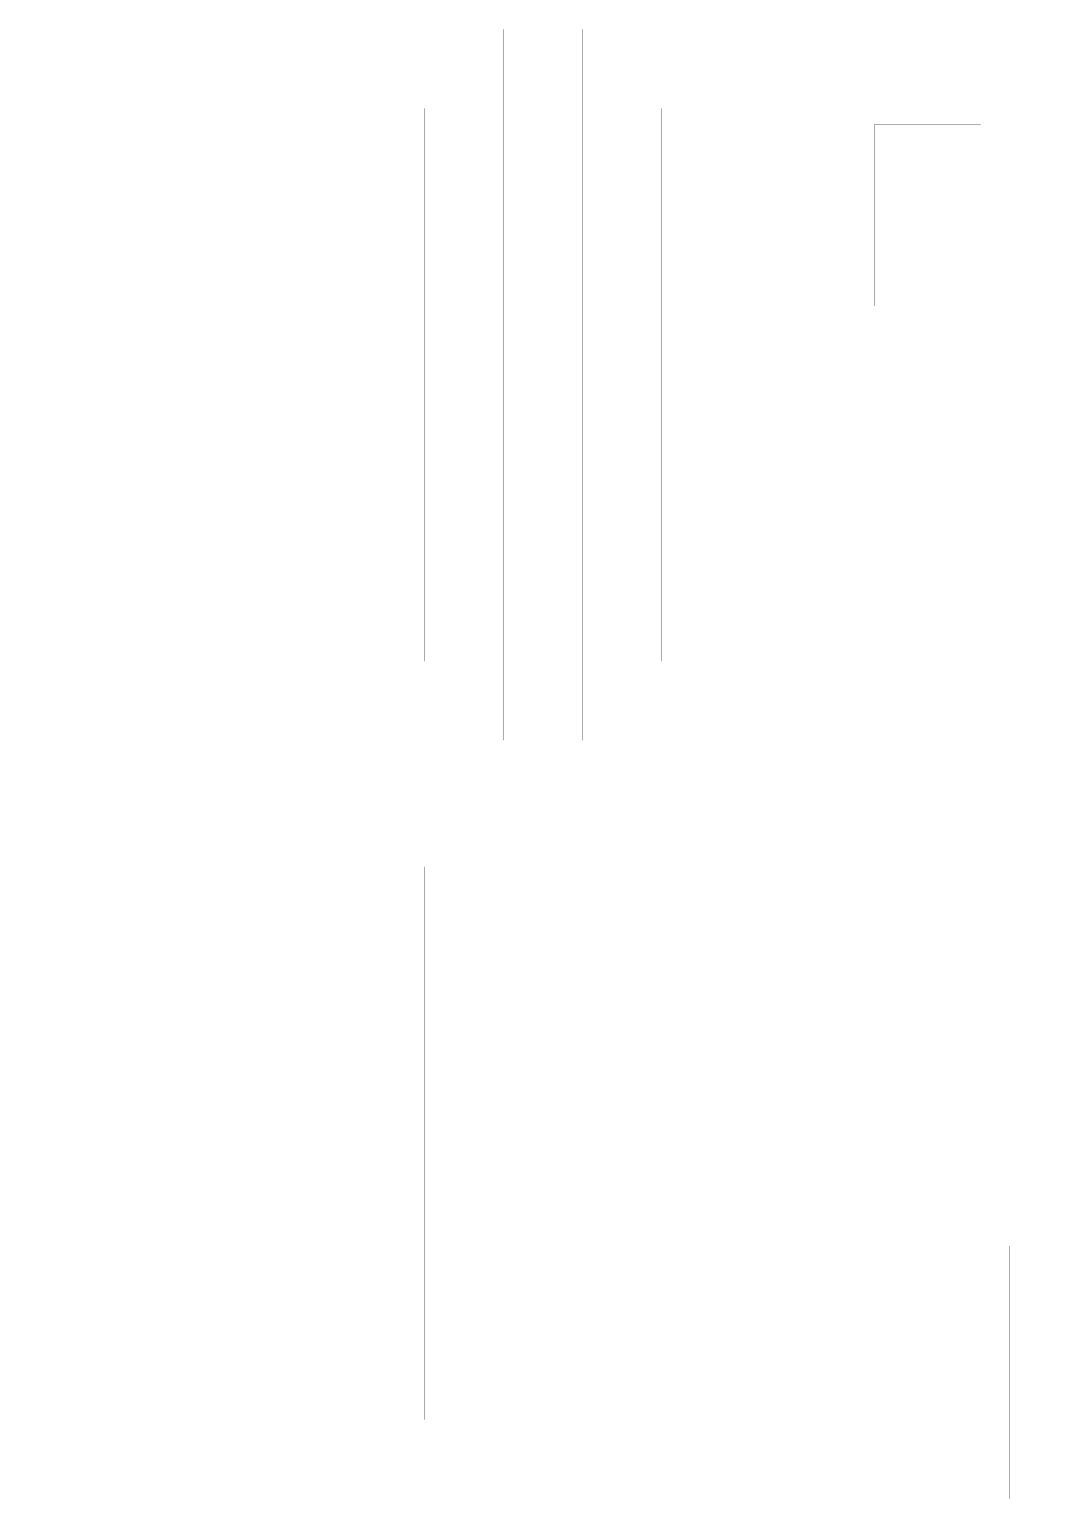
# Model space of a CAD drawing. Extents: x 0.04 to 2.6, y 0.05 to 3.71.
import ezdxf

# ---------------------------------------------------------------- set-up
doc = ezdxf.new("R2010")
doc.units = 0
doc.layers.get('0').update_dxf_attribs({"linetype": 'CONTINUOUS'})

msp = doc.modelspace()

# ---------------------------------------------------------------- linework, layer by layer
at = {"color": 1, "const_width": 0.000149}
for points in [[(0.0394, 1.939), (0.0394, 3.7106), (1.2205, 3.7106), (1.2205, 1.939), (0.0394, 1.939)], [(2.5984, 1.939), (1.4173, 1.939), (1.4173, 3.7106), (2.5984, 3.7106), (2.5984, 1.939)], [(1.0237, 3.5139), (0.2361, 3.5139), (0.2361, 2.1357), (1.0237, 2.1357), (1.0237, 3.5139)], [(2.008, 2.1357), (2.4096, 2.1357), (2.4096, 2.884), (2.008, 2.884), (2.008, 3.5139), (1.6141, 3.5139), (1.6141, 2.1357), (2.008, 2.1357)], [(2.4096, 3.4745), (2.1456, 3.4745), (2.1456, 3.0216), (2.4096, 3.0216), (2.4096, 3.4745)], [(2.4803, 0.0492), (0.0394, 0.0492), (0.0394, 1.8209), (1.2204, 1.8209), (1.2204, 0.679), (2.4803, 0.679), (2.4803, 0.0492)], [(1.0237, 1.6241), (0.2361, 1.6241), (0.2361, 0.2459), (1.0237, 0.2459), (1.0237, 1.6241)], [(2.2836, 0.4824), (1.2204, 0.4824), (1.2204, 0.2459), (2.2836, 0.2459), (2.2836, 0.4824)]]:
    msp.add_lwpolyline(points, close=True, dxfattribs=at)

doc.saveas('drawing.dxf')
